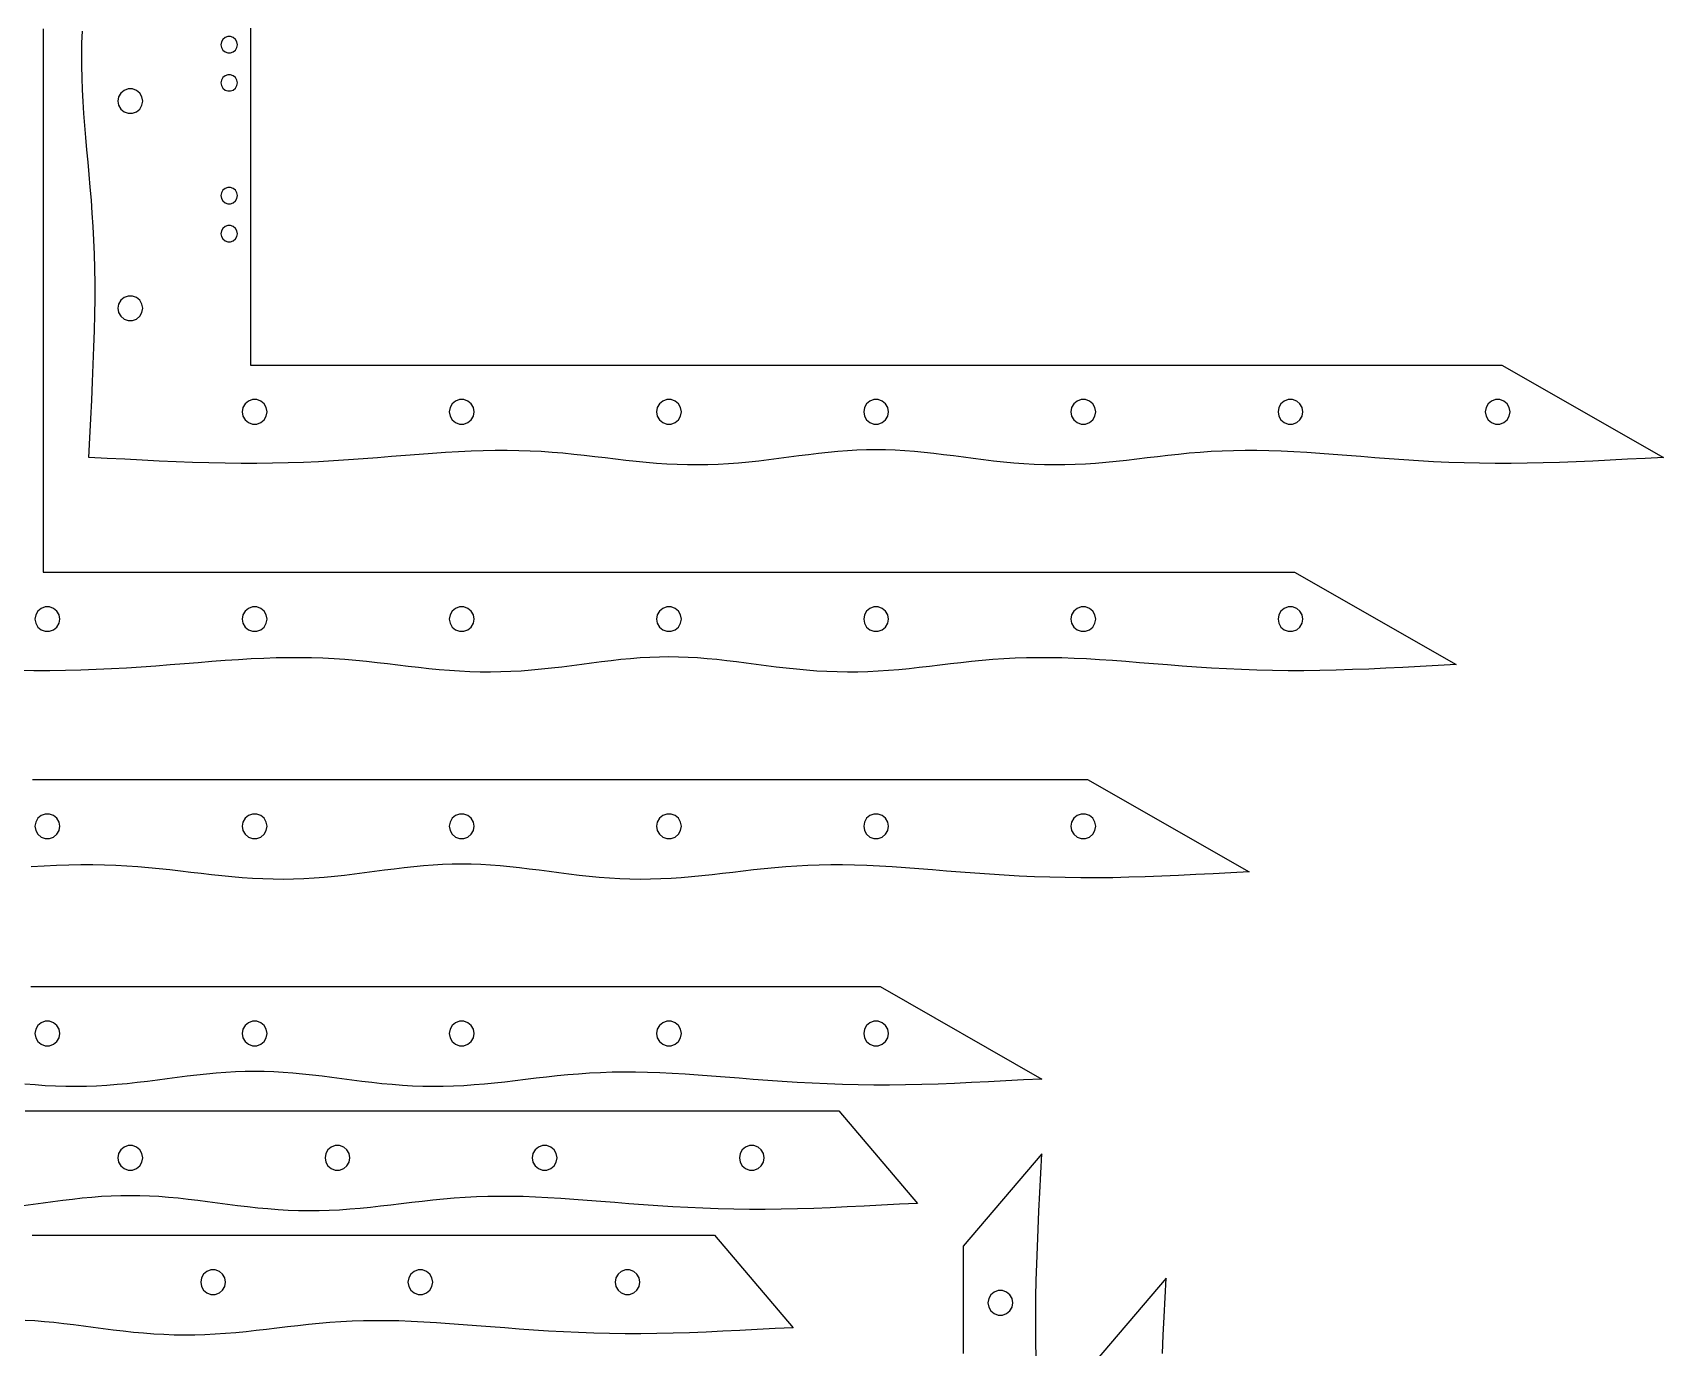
# Model space of a CAD drawing. Header units: metres. Extents: x 28 to 1492, y 12 to 1398.
# Drawn here: x 1096.4 to 1490, y 489.2 to 806.5 of the extents above; entities that cross this region are included whole.
import ezdxf

# ---------------------------------------------------------------- set-up
doc = ezdxf.new("R2010")
doc.units = ezdxf.units.M

msp = doc.modelspace()

# ---------------------------------------------------------------- linework, layer by layer
for points in [[(1099, 807.44), (1099, 805.35), (1099, 803.24), (1099.01, 801.13), (1099, 799), (1099, 796.86), (1099, 794.7), (1099, 792.53), (1099, 790.35), (1099, 788.15), (1099, 785.93), (1099, 783.69), (1099, 781.43), (1099, 779.16), (1099, 776.86), (1099, 774.54), (1099, 772.2), (1099, 769.83), (1099, 767.44), (1099, 765.02), (1099, 762.58), (1099, 760.11), (1099, 757.61), (1099, 755.07), (1099, 752.51), (1099, 749.91), (1099, 747.27), (1099, 744.6), (1099, 741.89), (1099, 739.14), (1099, 736.34), (1099, 733.51), (1099, 730.62), (1099, 727.69), (1099, 724.71), (1099, 721.68), (1099, 718.6), (1099, 715.45), (1099, 712.25), (1099, 708.99), (1099, 705.66), (1099, 702.26), (1099, 698.8), (1099, 695.26), (1099, 691.64), (1099.01, 687.94), (1099, 684.15), (1099, 680.27), (1099.01, 676.31), (1102.67, 676.31), (1106.24, 676.31), (1109.73, 676.31), (1113.15, 676.31), (1116.48, 676.31), (1119.75, 676.31), (1122.95, 676.31), (1126.08, 676.31), (1129.15, 676.31), (1132.16, 676.3), (1135.12, 676.31), (1138.02, 676.31), (1140.86, 676.31), (1143.66, 676.31), (1146.41, 676.3), (1149.11, 676.31), (1151.77, 676.31), (1154.39, 676.31), (1156.96, 676.31), (1159.5, 676.31), (1162, 676.31), (1164.46, 676.31), (1166.9, 676.31), (1169.29, 676.3), (1171.66, 676.3), (1174, 676.31), (1176.31, 676.31), (1178.59, 676.31), (1180.84, 676.31), (1183.07, 676.31), (1185.28, 676.31), (1187.46, 676.31), (1189.62, 676.31), (1191.76, 676.31), (1193.88, 676.3), (1195.98, 676.31), (1198.06, 676.31), (1200.12, 676.31), (1202.17, 676.3), (1204.2, 676.31), (1206.22, 676.3), (1208.22, 676.31), (1210.21, 676.31), (1212.18, 676.31), (1214.14, 676.31), (1216.1, 676.3), (1218.04, 676.31), (1219.97, 676.31), (1221.89, 676.31), (1223.8, 676.3), (1225.71, 676.31), (1227.61, 676.31), (1229.5, 676.31), (1231.38, 676.3), (1233.26, 676.3), (1235.13, 676.31), (1237, 676.31), (1238.87, 676.31), (1240.73, 676.3), (1242.59, 676.3), (1244.44, 676.31), (1246.3, 676.31), (1248.15, 676.31), (1250, 676.3), (1251.85, 676.31), (1253.7, 676.31), (1255.56, 676.3), (1257.41, 676.3), (1259.27, 676.3), (1261.13, 676.31), (1263, 676.31), (1264.87, 676.31), (1266.74, 676.3), (1268.62, 676.3), (1270.5, 676.31), (1272.39, 676.31), (1274.29, 676.31), (1276.2, 676.31), (1278.11, 676.31), (1280.03, 676.3), (1281.96, 676.31), (1283.9, 676.31), (1285.86, 676.31), (1287.82, 676.3), (1289.79, 676.31), (1291.78, 676.3), (1293.78, 676.3), (1295.8, 676.31), (1297.83, 676.31), (1299.88, 676.31), (1301.94, 676.3), (1304.02, 676.31), (1306.12, 676.31), (1308.24, 676.31), (1310.38, 676.31), (1312.54, 676.31), (1314.72, 676.31), (1316.93, 676.31), (1319.16, 676.31), (1321.41, 676.3), (1323.69, 676.31), (1326, 676.3), (1328.34, 676.31), (1330.71, 676.31), (1333.1, 676.3), (1335.54, 676.31), (1338, 676.3), (1340.5, 676.31), (1343.04, 676.3), (1345.61, 676.3), (1348.23, 676.31), (1350.89, 676.3), (1353.59, 676.31), (1356.34, 676.31), (1359.14, 676.3), (1361.98, 676.31), (1364.88, 676.3), (1367.84, 676.3), (1370.85, 676.31), (1373.92, 676.31), (1377.05, 676.31), (1380.25, 676.3), (1383.52, 676.31), (1386.85, 676.31), (1390.27, 676.3), (1393.76, 676.3), (1397.33, 676.31), (1401, 676.3), (1440, 654)], [(1490, 704), (1485.61, 703.78), (1481.33, 703.55), (1477.13, 703.33), (1473.01, 703.13), (1468.95, 702.95), (1464.95, 702.8), (1461.01, 702.68), (1457.11, 702.59), (1453.25, 702.55), (1449.43, 702.55), (1445.65, 702.6), (1441.91, 702.69), (1438.2, 702.82), (1434.54, 702.98), (1430.92, 703.18), (1427.35, 703.41), (1423.83, 703.66), (1420.36, 703.93), (1416.95, 704.2), (1413.59, 704.47), (1410.3, 704.73), (1407.07, 704.97), (1403.91, 705.19), (1400.81, 705.37), (1397.77, 705.51), (1394.8, 705.62), (1391.9, 705.67), (1389.05, 705.68), (1386.26, 705.63), (1383.52, 705.54), (1380.83, 705.4), (1378.18, 705.22), (1375.57, 705), (1372.99, 704.75), (1370.44, 704.47), (1367.92, 704.18), (1365.4, 703.88), (1362.91, 703.58), (1360.42, 703.29), (1357.94, 703.02), (1355.46, 702.77), (1352.98, 702.57), (1350.51, 702.4), (1348.03, 702.28), (1345.55, 702.21), (1343.08, 702.19), (1340.6, 702.23), (1338.13, 702.32), (1335.66, 702.46), (1333.2, 702.65), (1330.75, 702.88), (1328.31, 703.14), (1325.88, 703.43), (1323.46, 703.73), (1321.06, 704.05), (1318.67, 704.37), (1316.3, 704.67), (1313.94, 704.96), (1311.59, 705.22), (1309.26, 705.44), (1306.93, 705.62), (1304.62, 705.76), (1302.3, 705.84), (1300, 705.86), (1297.7, 705.84), (1295.38, 705.76), (1293.07, 705.62), (1290.74, 705.44), (1288.41, 705.22), (1286.06, 704.96), (1283.7, 704.67), (1281.33, 704.37), (1278.94, 704.05), (1276.54, 703.73), (1274.12, 703.43), (1271.69, 703.14), (1269.25, 702.88), (1266.8, 702.65), (1264.34, 702.46), (1261.87, 702.32), (1259.4, 702.23), (1256.92, 702.19), (1254.45, 702.21), (1251.97, 702.28), (1249.49, 702.4), (1247.02, 702.57), (1244.54, 702.77), (1242.06, 703.02), (1239.58, 703.29), (1237.09, 703.58), (1234.6, 703.88), (1232.08, 704.18), (1229.56, 704.47), (1227.01, 704.75), (1224.43, 705), (1221.82, 705.22), (1219.17, 705.4), (1216.48, 705.54), (1213.74, 705.63), (1210.95, 705.68), (1208.1, 705.67), (1205.2, 705.62), (1202.23, 705.51), (1199.19, 705.37), (1196.09, 705.19), (1192.93, 704.97), (1189.7, 704.73), (1186.41, 704.47), (1183.05, 704.2), (1179.64, 703.93), (1176.17, 703.66), (1172.65, 703.41), (1169.08, 703.18), (1165.46, 702.98), (1161.8, 702.82), (1158.09, 702.69), (1154.35, 702.6), (1150.57, 702.55), (1146.75, 702.55), (1142.89, 702.59), (1138.99, 702.68), (1135.05, 702.8), (1131.05, 702.95), (1126.99, 703.13), (1122.87, 703.33), (1118.67, 703.55), (1114.39, 703.78), (1110.01, 704), (1110.24, 708.74), (1110.47, 713.35), (1110.69, 717.84), (1110.9, 722.22), (1111.08, 726.47), (1111.24, 730.6), (1111.36, 734.62), (1111.45, 738.52), (1111.49, 742.3), (1111.49, 745.98), (1111.44, 749.56), (1111.35, 753.04), (1111.22, 756.42), (1111.05, 759.73), (1110.84, 762.96), (1110.61, 766.12), (1110.35, 769.22), (1110.08, 772.27), (1109.81, 775.28), (1109.53, 778.24), (1109.27, 781.18), (1109.02, 784.09), (1108.8, 786.98), (1108.61, 789.86), (1108.46, 792.72), (1108.36, 795.57), (1108.3, 798.41), (1108.3, 801.24), (1108.34, 804.06), (1108.43, 806.88)], [(1149, 807.61), (1149, 805.07), (1149, 802.51), (1149, 799.91), (1149, 797.27), (1149, 794.6), (1149, 791.89), (1149, 789.14), (1149, 786.34), (1149, 783.51), (1149, 780.62), (1149, 777.69), (1149, 774.71), (1149, 771.68), (1149, 768.6), (1149, 765.45), (1149, 762.25), (1149, 758.99), (1149, 755.66), (1149, 752.26), (1149, 748.8), (1149, 745.26), (1149, 741.64), (1149.01, 737.94), (1149, 734.15), (1149, 730.27), (1149.01, 726.31), (1152.67, 726.31), (1156.24, 726.31), (1159.73, 726.31), (1163.15, 726.31), (1166.48, 726.31), (1169.75, 726.31), (1172.95, 726.31), (1176.08, 726.31), (1179.15, 726.31), (1182.16, 726.3), (1185.12, 726.31), (1188.02, 726.31), (1190.86, 726.31), (1193.66, 726.31), (1196.41, 726.3), (1199.11, 726.31), (1201.77, 726.31), (1204.39, 726.31), (1206.96, 726.31), (1209.5, 726.31), (1212, 726.31), (1214.46, 726.31), (1216.9, 726.31), (1219.29, 726.3), (1221.66, 726.3), (1224, 726.31), (1226.31, 726.31), (1228.59, 726.31), (1230.84, 726.31), (1233.07, 726.31), (1235.28, 726.31), (1237.46, 726.31), (1239.62, 726.31), (1241.76, 726.31), (1243.88, 726.3), (1245.98, 726.31), (1248.06, 726.31), (1250.12, 726.31), (1252.17, 726.3), (1254.2, 726.31), (1256.22, 726.3), (1258.22, 726.31), (1260.21, 726.31), (1262.18, 726.31), (1264.14, 726.31), (1266.1, 726.3), (1268.04, 726.31), (1269.97, 726.31), (1271.89, 726.31), (1273.8, 726.3), (1275.71, 726.31), (1277.61, 726.31), (1279.5, 726.31), (1281.38, 726.3), (1283.26, 726.3), (1285.13, 726.31), (1287, 726.31), (1288.87, 726.31), (1290.73, 726.3), (1292.59, 726.3), (1294.44, 726.31), (1296.3, 726.31), (1298.15, 726.31), (1300, 726.3), (1301.85, 726.31), (1303.7, 726.31), (1305.56, 726.3), (1307.41, 726.3), (1309.27, 726.3), (1311.13, 726.31), (1313, 726.31), (1314.87, 726.31), (1316.74, 726.3), (1318.62, 726.3), (1320.5, 726.31), (1322.39, 726.31), (1324.29, 726.31), (1326.2, 726.31), (1328.11, 726.31), (1330.03, 726.3), (1331.96, 726.31), (1333.9, 726.31), (1335.86, 726.31), (1337.82, 726.3), (1339.79, 726.31), (1341.78, 726.3), (1343.78, 726.3), (1345.8, 726.31), (1347.83, 726.31), (1349.88, 726.31), (1351.94, 726.3), (1354.02, 726.31), (1356.12, 726.31), (1358.24, 726.31), (1360.38, 726.31), (1362.54, 726.31), (1364.72, 726.31), (1366.93, 726.31), (1369.16, 726.31), (1371.41, 726.3), (1373.69, 726.31), (1376, 726.3), (1378.34, 726.31), (1380.71, 726.31), (1383.1, 726.3), (1385.54, 726.31), (1388, 726.3), (1390.5, 726.31), (1393.04, 726.3), (1395.61, 726.3), (1398.23, 726.31), (1400.89, 726.3), (1403.59, 726.31), (1406.34, 726.31), (1409.14, 726.3), (1411.98, 726.31), (1414.88, 726.3), (1417.84, 726.3), (1420.85, 726.31), (1423.92, 726.31), (1427.05, 726.31), (1430.25, 726.3), (1433.52, 726.31), (1436.85, 726.31), (1440.27, 726.3), (1443.76, 726.3), (1447.33, 726.31), (1451, 726.3), (1490, 704)], [(1145.86, 803.6), (1145.73, 804.28), (1145.39, 804.88), (1144.86, 805.33), (1144.2, 805.56), (1143.52, 805.56), (1142.87, 805.33), (1142.33, 804.88), (1141.99, 804.28), (1141.86, 803.6), (1141.99, 802.92), (1142.33, 802.32), (1142.86, 801.87), (1143.52, 801.64), (1144.2, 801.64), (1144.86, 801.87), (1145.39, 802.32), (1145.73, 802.92), (1145.86, 803.6)], [(1145.86, 794.4), (1145.73, 795.08), (1145.39, 795.68), (1144.86, 796.13), (1144.2, 796.36), (1143.52, 796.36), (1142.87, 796.13), (1142.33, 795.68), (1141.99, 795.08), (1141.86, 794.4), (1141.99, 793.72), (1142.33, 793.12), (1142.86, 792.67), (1143.52, 792.44), (1144.2, 792.44), (1144.86, 792.67), (1145.39, 793.12), (1145.73, 793.72), (1145.86, 794.4)], [(1123, 790), (1122.81, 791.02), (1122.29, 791.92), (1121.5, 792.59), (1120.52, 792.95), (1119.48, 792.95), (1118.51, 792.59), (1117.71, 791.92), (1117.19, 791.02), (1117, 790), (1117.19, 788.98), (1117.71, 788.08), (1118.5, 787.41), (1119.48, 787.05), (1120.52, 787.05), (1121.5, 787.41), (1122.29, 788.08), (1122.81, 788.98), (1123, 790)], [(1145.86, 767.2), (1145.73, 767.88), (1145.39, 768.48), (1144.86, 768.93), (1144.2, 769.16), (1143.52, 769.16), (1142.87, 768.93), (1142.33, 768.48), (1141.99, 767.88), (1141.86, 767.2), (1141.99, 766.52), (1142.33, 765.92), (1142.86, 765.47), (1143.52, 765.24), (1144.2, 765.24), (1144.86, 765.47), (1145.39, 765.92), (1145.73, 766.52), (1145.86, 767.2)], [(1145.86, 758), (1145.73, 758.68), (1145.39, 759.28), (1144.86, 759.73), (1144.2, 759.96), (1143.52, 759.96), (1142.87, 759.73), (1142.33, 759.28), (1141.99, 758.68), (1141.86, 758), (1141.99, 757.32), (1142.33, 756.72), (1142.86, 756.27), (1143.52, 756.04), (1144.2, 756.04), (1144.86, 756.27), (1145.39, 756.72), (1145.73, 757.32), (1145.86, 758)], [(1123, 740), (1122.81, 741.02), (1122.29, 741.92), (1121.5, 742.59), (1120.52, 742.95), (1119.48, 742.95), (1118.51, 742.59), (1117.71, 741.92), (1117.19, 741.02), (1117, 740), (1117.19, 738.98), (1117.71, 738.08), (1118.5, 737.41), (1119.48, 737.05), (1120.52, 737.05), (1121.5, 737.41), (1122.29, 738.08), (1122.81, 738.98), (1123, 740)], [(1153, 715), (1152.81, 716.02), (1152.29, 716.92), (1151.5, 717.59), (1150.52, 717.95), (1149.48, 717.95), (1148.51, 717.59), (1147.71, 716.92), (1147.19, 716.02), (1147, 715), (1147.19, 713.98), (1147.71, 713.08), (1148.5, 712.41), (1149.48, 712.05), (1150.52, 712.05), (1151.5, 712.41), (1152.29, 713.08), (1152.81, 713.98), (1153, 715)], [(1203, 715), (1202.81, 716.02), (1202.29, 716.92), (1201.5, 717.59), (1200.52, 717.95), (1199.48, 717.95), (1198.51, 717.59), (1197.71, 716.92), (1197.19, 716.02), (1197, 715), (1197.19, 713.98), (1197.71, 713.08), (1198.5, 712.41), (1199.48, 712.05), (1200.52, 712.05), (1201.5, 712.41), (1202.29, 713.08), (1202.81, 713.98), (1203, 715)], [(1253, 715), (1252.81, 716.02), (1252.29, 716.92), (1251.5, 717.59), (1250.52, 717.95), (1249.48, 717.95), (1248.51, 717.59), (1247.71, 716.92), (1247.19, 716.02), (1247, 715), (1247.19, 713.98), (1247.71, 713.08), (1248.5, 712.41), (1249.48, 712.05), (1250.52, 712.05), (1251.5, 712.41), (1252.29, 713.08), (1252.81, 713.98), (1253, 715)], [(1303, 715), (1302.81, 716.02), (1302.29, 716.92), (1301.5, 717.59), (1300.52, 717.95), (1299.48, 717.95), (1298.51, 717.59), (1297.71, 716.92), (1297.19, 716.02), (1297, 715), (1297.19, 713.98), (1297.71, 713.08), (1298.5, 712.41), (1299.48, 712.05), (1300.52, 712.05), (1301.5, 712.41), (1302.29, 713.08), (1302.81, 713.98), (1303, 715)], [(1353, 715), (1352.81, 716.02), (1352.29, 716.92), (1351.5, 717.59), (1350.52, 717.95), (1349.48, 717.95), (1348.51, 717.59), (1347.71, 716.92), (1347.19, 716.02), (1347, 715), (1347.19, 713.98), (1347.71, 713.08), (1348.5, 712.41), (1349.48, 712.05), (1350.52, 712.05), (1351.5, 712.41), (1352.29, 713.08), (1352.81, 713.98), (1353, 715)], [(1403, 715), (1402.81, 716.02), (1402.29, 716.92), (1401.5, 717.59), (1400.52, 717.95), (1399.48, 717.95), (1398.51, 717.59), (1397.71, 716.92), (1397.19, 716.02), (1397, 715), (1397.19, 713.98), (1397.71, 713.08), (1398.5, 712.41), (1399.48, 712.05), (1400.52, 712.05), (1401.5, 712.41), (1402.29, 713.08), (1402.81, 713.98), (1403, 715)], [(1453, 715), (1452.81, 716.02), (1452.29, 716.92), (1451.5, 717.59), (1450.52, 717.95), (1449.48, 717.95), (1448.51, 717.59), (1447.71, 716.92), (1447.19, 716.02), (1447, 715), (1447.19, 713.98), (1447.71, 713.08), (1448.5, 712.41), (1449.48, 712.05), (1450.52, 712.05), (1451.5, 712.41), (1452.29, 713.08), (1452.81, 713.98), (1453, 715)], [(1103, 665), (1102.81, 666.02), (1102.29, 666.92), (1101.5, 667.59), (1100.52, 667.95), (1099.48, 667.95), (1098.51, 667.59), (1097.71, 666.92), (1097.19, 666.02), (1097, 665), (1097.19, 663.98), (1097.71, 663.08), (1098.5, 662.41), (1099.48, 662.05), (1100.52, 662.05), (1101.5, 662.41), (1102.29, 663.08), (1102.81, 663.98), (1103, 665)], [(1153, 665), (1152.81, 666.02), (1152.29, 666.92), (1151.5, 667.59), (1150.52, 667.95), (1149.48, 667.95), (1148.51, 667.59), (1147.71, 666.92), (1147.19, 666.02), (1147, 665), (1147.19, 663.98), (1147.71, 663.08), (1148.5, 662.41), (1149.48, 662.05), (1150.52, 662.05), (1151.5, 662.41), (1152.29, 663.08), (1152.81, 663.98), (1153, 665)], [(1203, 665), (1202.81, 666.02), (1202.29, 666.92), (1201.5, 667.59), (1200.52, 667.95), (1199.48, 667.95), (1198.51, 667.59), (1197.71, 666.92), (1197.19, 666.02), (1197, 665), (1197.19, 663.98), (1197.71, 663.08), (1198.5, 662.41), (1199.48, 662.05), (1200.52, 662.05), (1201.5, 662.41), (1202.29, 663.08), (1202.81, 663.98), (1203, 665)], [(1253, 665), (1252.81, 666.02), (1252.29, 666.92), (1251.5, 667.59), (1250.52, 667.95), (1249.48, 667.95), (1248.51, 667.59), (1247.71, 666.92), (1247.19, 666.02), (1247, 665), (1247.19, 663.98), (1247.71, 663.08), (1248.5, 662.41), (1249.48, 662.05), (1250.52, 662.05), (1251.5, 662.41), (1252.29, 663.08), (1252.81, 663.98), (1253, 665)], [(1303, 665), (1302.81, 666.02), (1302.29, 666.92), (1301.5, 667.59), (1300.52, 667.95), (1299.48, 667.95), (1298.51, 667.59), (1297.71, 666.92), (1297.19, 666.02), (1297, 665), (1297.19, 663.98), (1297.71, 663.08), (1298.5, 662.41), (1299.48, 662.05), (1300.52, 662.05), (1301.5, 662.41), (1302.29, 663.08), (1302.81, 663.98), (1303, 665)], [(1353, 665), (1352.81, 666.02), (1352.29, 666.92), (1351.5, 667.59), (1350.52, 667.95), (1349.48, 667.95), (1348.51, 667.59), (1347.71, 666.92), (1347.19, 666.02), (1347, 665), (1347.19, 663.98), (1347.71, 663.08), (1348.5, 662.41), (1349.48, 662.05), (1350.52, 662.05), (1351.5, 662.41), (1352.29, 663.08), (1352.81, 663.98), (1353, 665)], [(1403, 665), (1402.81, 666.02), (1402.29, 666.92), (1401.5, 667.59), (1400.52, 667.95), (1399.48, 667.95), (1398.51, 667.59), (1397.71, 666.92), (1397.19, 666.02), (1397, 665), (1397.19, 663.98), (1397.71, 663.08), (1398.5, 662.41), (1399.48, 662.05), (1400.52, 662.05), (1401.5, 662.41), (1402.29, 663.08), (1402.81, 663.98), (1403, 665)], [(1440, 654), (1435.61, 653.78), (1431.33, 653.55), (1427.13, 653.33), (1423.01, 653.13), (1418.95, 652.95), (1414.95, 652.8), (1411.01, 652.68), (1407.11, 652.59), (1403.25, 652.55), (1399.43, 652.55), (1395.65, 652.6), (1391.91, 652.69), (1388.2, 652.82), (1384.54, 652.98), (1380.92, 653.18), (1377.35, 653.41), (1373.83, 653.66), (1370.36, 653.93), (1366.95, 654.2), (1363.59, 654.47), (1360.3, 654.73), (1357.07, 654.97), (1353.91, 655.19), (1350.81, 655.37), (1347.77, 655.51), (1344.8, 655.62), (1341.9, 655.67), (1339.05, 655.68), (1336.26, 655.63), (1333.52, 655.54), (1330.83, 655.4), (1328.18, 655.22), (1325.57, 655), (1322.99, 654.75), (1320.44, 654.47), (1317.92, 654.18), (1315.4, 653.88), (1312.91, 653.58), (1310.42, 653.29), (1307.94, 653.02), (1305.46, 652.77), (1302.98, 652.57), (1300.51, 652.4), (1298.03, 652.28), (1295.55, 652.21), (1293.08, 652.19), (1290.6, 652.23), (1288.13, 652.32), (1285.66, 652.46), (1283.2, 652.65), (1280.75, 652.88), (1278.31, 653.14), (1275.88, 653.43), (1273.46, 653.73), (1271.06, 654.05), (1268.67, 654.37), (1266.3, 654.67), (1263.94, 654.96), (1261.59, 655.22), (1259.26, 655.44), (1256.93, 655.62), (1254.62, 655.76), (1252.3, 655.84), (1250, 655.86), (1247.7, 655.84), (1245.38, 655.76), (1243.07, 655.62), (1240.74, 655.44), (1238.41, 655.22), (1236.06, 654.96), (1233.7, 654.67), (1231.33, 654.37), (1228.94, 654.05), (1226.54, 653.73), (1224.12, 653.43), (1221.69, 653.14), (1219.25, 652.88), (1216.8, 652.65), (1214.34, 652.46), (1211.87, 652.32), (1209.4, 652.23), (1206.92, 652.19), (1204.45, 652.21), (1201.97, 652.28), (1199.49, 652.4), (1197.02, 652.57), (1194.54, 652.77), (1192.06, 653.02), (1189.58, 653.29), (1187.09, 653.58), (1184.6, 653.88), (1182.08, 654.18), (1179.56, 654.47), (1177.01, 654.75), (1174.43, 655), (1171.82, 655.22), (1169.17, 655.4), (1166.48, 655.54), (1163.74, 655.63), (1160.95, 655.68), (1158.1, 655.67), (1155.2, 655.62), (1152.23, 655.51), (1149.19, 655.37), (1146.09, 655.19), (1142.93, 654.97), (1139.7, 654.73), (1136.41, 654.47), (1133.05, 654.2), (1129.64, 653.93), (1126.17, 653.66), (1122.65, 653.41), (1119.08, 653.18), (1115.46, 652.98), (1111.8, 652.82), (1108.09, 652.69), (1104.35, 652.6), (1100.57, 652.55), (1096.75, 652.55), (1092.89, 652.59)], [(1096.41, 626.3), (1099.11, 626.31), (1101.77, 626.31), (1104.39, 626.31), (1106.96, 626.31), (1109.5, 626.31), (1112, 626.31), (1114.46, 626.31), (1116.9, 626.31), (1119.29, 626.3), (1121.66, 626.3), (1124, 626.31), (1126.31, 626.31), (1128.59, 626.31), (1130.84, 626.31), (1133.07, 626.31), (1135.28, 626.31), (1137.46, 626.31), (1139.62, 626.31), (1141.76, 626.31), (1143.88, 626.3), (1145.98, 626.31), (1148.06, 626.31), (1150.12, 626.31), (1152.17, 626.3), (1154.2, 626.31), (1156.22, 626.3), (1158.22, 626.31), (1160.21, 626.31), (1162.18, 626.31), (1164.14, 626.31), (1166.1, 626.3), (1168.04, 626.31), (1169.97, 626.31), (1171.89, 626.31), (1173.8, 626.3), (1175.71, 626.31), (1177.61, 626.31), (1179.5, 626.31), (1181.38, 626.3), (1183.26, 626.3), (1185.13, 626.31), (1187, 626.31), (1188.87, 626.31), (1190.73, 626.3), (1192.59, 626.3), (1194.44, 626.31), (1196.3, 626.31), (1198.15, 626.31), (1200, 626.3), (1201.85, 626.31), (1203.7, 626.31), (1205.56, 626.3), (1207.41, 626.3), (1209.27, 626.3), (1211.13, 626.31), (1213, 626.31), (1214.87, 626.31), (1216.74, 626.3), (1218.62, 626.3), (1220.5, 626.31), (1222.39, 626.31), (1224.29, 626.31), (1226.2, 626.31), (1228.11, 626.31), (1230.03, 626.3), (1231.96, 626.31), (1233.9, 626.31), (1235.86, 626.31), (1237.82, 626.3), (1239.79, 626.31), (1241.78, 626.3), (1243.78, 626.3), (1245.8, 626.31), (1247.83, 626.31), (1249.88, 626.31), (1251.94, 626.3), (1254.02, 626.31), (1256.12, 626.31), (1258.24, 626.31), (1260.38, 626.31), (1262.54, 626.31), (1264.72, 626.31), (1266.93, 626.31), (1269.16, 626.31), (1271.41, 626.3), (1273.69, 626.31), (1276, 626.3), (1278.34, 626.31), (1280.71, 626.31), (1283.1, 626.3), (1285.54, 626.31), (1288, 626.3), (1290.5, 626.31), (1293.04, 626.3), (1295.61, 626.3), (1298.23, 626.31), (1300.89, 626.3), (1303.59, 626.31), (1306.34, 626.31), (1309.14, 626.3), (1311.98, 626.31), (1314.88, 626.3), (1317.84, 626.3), (1320.85, 626.31), (1323.92, 626.31), (1327.05, 626.31), (1330.25, 626.3), (1333.52, 626.31), (1336.85, 626.31), (1340.27, 626.3), (1343.76, 626.3), (1347.33, 626.31), (1351, 626.3), (1390, 604)], [(1103, 615), (1102.81, 616.02), (1102.29, 616.92), (1101.5, 617.59), (1100.52, 617.95), (1099.48, 617.95), (1098.51, 617.59), (1097.71, 616.92), (1097.19, 616.02), (1097, 615), (1097.19, 613.98), (1097.71, 613.08), (1098.5, 612.41), (1099.48, 612.05), (1100.52, 612.05), (1101.5, 612.41), (1102.29, 613.08), (1102.81, 613.98), (1103, 615)], [(1153, 615), (1152.81, 616.02), (1152.29, 616.92), (1151.5, 617.59), (1150.52, 617.95), (1149.48, 617.95), (1148.51, 617.59), (1147.71, 616.92), (1147.19, 616.02), (1147, 615), (1147.19, 613.98), (1147.71, 613.08), (1148.5, 612.41), (1149.48, 612.05), (1150.52, 612.05), (1151.5, 612.41), (1152.29, 613.08), (1152.81, 613.98), (1153, 615)], [(1203, 615), (1202.81, 616.02), (1202.29, 616.92), (1201.5, 617.59), (1200.52, 617.95), (1199.48, 617.95), (1198.51, 617.59), (1197.71, 616.92), (1197.19, 616.02), (1197, 615), (1197.19, 613.98), (1197.71, 613.08), (1198.5, 612.41), (1199.48, 612.05), (1200.52, 612.05), (1201.5, 612.41), (1202.29, 613.08), (1202.81, 613.98), (1203, 615)], [(1253, 615), (1252.81, 616.02), (1252.29, 616.92), (1251.5, 617.59), (1250.52, 617.95), (1249.48, 617.95), (1248.51, 617.59), (1247.71, 616.92), (1247.19, 616.02), (1247, 615), (1247.19, 613.98), (1247.71, 613.08), (1248.5, 612.41), (1249.48, 612.05), (1250.52, 612.05), (1251.5, 612.41), (1252.29, 613.08), (1252.81, 613.98), (1253, 615)], [(1303, 615), (1302.81, 616.02), (1302.29, 616.92), (1301.5, 617.59), (1300.52, 617.95), (1299.48, 617.95), (1298.51, 617.59), (1297.71, 616.92), (1297.19, 616.02), (1297, 615), (1297.19, 613.98), (1297.71, 613.08), (1298.5, 612.41), (1299.48, 612.05), (1300.52, 612.05), (1301.5, 612.41), (1302.29, 613.08), (1302.81, 613.98), (1303, 615)], [(1353, 615), (1352.81, 616.02), (1352.29, 616.92), (1351.5, 617.59), (1350.52, 617.95), (1349.48, 617.95), (1348.51, 617.59), (1347.71, 616.92), (1347.19, 616.02), (1347, 615), (1347.19, 613.98), (1347.71, 613.08), (1348.5, 612.41), (1349.48, 612.05), (1350.52, 612.05), (1351.5, 612.41), (1352.29, 613.08), (1352.81, 613.98), (1353, 615)], [(1390, 604), (1385.61, 603.78), (1381.33, 603.55), (1377.13, 603.33), (1373.01, 603.13), (1368.95, 602.95), (1364.95, 602.8), (1361.01, 602.68), (1357.11, 602.59), (1353.25, 602.55), (1349.43, 602.55), (1345.65, 602.6), (1341.91, 602.69), (1338.2, 602.82), (1334.54, 602.98), (1330.92, 603.18), (1327.35, 603.41), (1323.83, 603.66), (1320.36, 603.93), (1316.95, 604.2), (1313.59, 604.47), (1310.3, 604.73), (1307.07, 604.97), (1303.91, 605.19), (1300.81, 605.37), (1297.77, 605.51), (1294.8, 605.62), (1291.9, 605.67), (1289.05, 605.68), (1286.26, 605.63), (1283.52, 605.54), (1280.83, 605.4), (1278.18, 605.22), (1275.57, 605), (1272.99, 604.75), (1270.44, 604.47), (1267.92, 604.18), (1265.4, 603.88), (1262.91, 603.58), (1260.42, 603.29), (1257.94, 603.02), (1255.46, 602.77), (1252.98, 602.57), (1250.51, 602.4), (1248.03, 602.28), (1245.55, 602.21), (1243.08, 602.19), (1240.6, 602.23), (1238.13, 602.32), (1235.66, 602.46), (1233.2, 602.65), (1230.75, 602.88), (1228.31, 603.14), (1225.88, 603.43), (1223.46, 603.73), (1221.06, 604.05), (1218.67, 604.37), (1216.3, 604.67), (1213.94, 604.96), (1211.59, 605.22), (1209.26, 605.44), (1206.93, 605.62), (1204.62, 605.76), (1202.3, 605.84), (1200, 605.86), (1197.7, 605.84), (1195.38, 605.76), (1193.07, 605.62), (1190.74, 605.44), (1188.41, 605.22), (1186.06, 604.96), (1183.7, 604.67), (1181.33, 604.37), (1178.94, 604.05), (1176.54, 603.73), (1174.12, 603.43), (1171.69, 603.14), (1169.25, 602.88), (1166.8, 602.65), (1164.34, 602.46), (1161.87, 602.32), (1159.4, 602.23), (1156.92, 602.19), (1154.45, 602.21), (1151.97, 602.28), (1149.49, 602.4), (1147.02, 602.57), (1144.54, 602.77), (1142.06, 603.02), (1139.58, 603.29), (1137.09, 603.58), (1134.6, 603.88), (1132.08, 604.18), (1129.56, 604.47), (1127.01, 604.75), (1124.43, 605), (1121.82, 605.22), (1119.17, 605.4), (1116.48, 605.54), (1113.74, 605.63), (1110.95, 605.68), (1108.1, 605.67), (1105.2, 605.62), (1102.23, 605.51), (1099.19, 605.37), (1096.09, 605.19)], [(1095.98, 576.31), (1098.06, 576.31), (1100.12, 576.31), (1102.17, 576.3), (1104.2, 576.31), (1106.22, 576.3), (1108.22, 576.31), (1110.21, 576.31), (1112.18, 576.31), (1114.14, 576.31), (1116.1, 576.3), (1118.04, 576.31), (1119.97, 576.31), (1121.89, 576.31), (1123.8, 576.3), (1125.71, 576.31), (1127.61, 576.31), (1129.5, 576.31), (1131.38, 576.3), (1133.26, 576.3), (1135.13, 576.31), (1137, 576.31), (1138.87, 576.31), (1140.73, 576.3), (1142.59, 576.3), (1144.44, 576.31), (1146.3, 576.31), (1148.15, 576.31), (1150, 576.3), (1151.85, 576.31), (1153.7, 576.31), (1155.56, 576.3), (1157.41, 576.3), (1159.27, 576.3), (1161.13, 576.31), (1163, 576.31), (1164.87, 576.31), (1166.74, 576.3), (1168.62, 576.3), (1170.5, 576.31), (1172.39, 576.31), (1174.29, 576.31), (1176.2, 576.31), (1178.11, 576.31), (1180.03, 576.3), (1181.96, 576.31), (1183.9, 576.31), (1185.86, 576.31), (1187.82, 576.3), (1189.79, 576.31), (1191.78, 576.3), (1193.78, 576.3), (1195.8, 576.31), (1197.83, 576.31), (1199.88, 576.31), (1201.94, 576.3), (1204.02, 576.31), (1206.12, 576.31), (1208.24, 576.31), (1210.38, 576.31), (1212.54, 576.31), (1214.72, 576.31), (1216.93, 576.31), (1219.16, 576.31), (1221.41, 576.3), (1223.69, 576.31), (1226, 576.3), (1228.34, 576.31), (1230.71, 576.31), (1233.1, 576.3), (1235.54, 576.31), (1238, 576.3), (1240.5, 576.31), (1243.04, 576.3), (1245.61, 576.3), (1248.23, 576.31), (1250.89, 576.3), (1253.59, 576.31), (1256.34, 576.31), (1259.14, 576.3), (1261.98, 576.31), (1264.88, 576.3), (1267.84, 576.3), (1270.85, 576.31), (1273.92, 576.31), (1277.05, 576.31), (1280.25, 576.3), (1283.52, 576.31), (1286.85, 576.31), (1290.27, 576.3), (1293.76, 576.3), (1297.33, 576.31), (1301, 576.3), (1340, 554)], [(1103, 565), (1102.81, 566.02), (1102.29, 566.92), (1101.5, 567.59), (1100.52, 567.95), (1099.48, 567.95), (1098.51, 567.59), (1097.71, 566.92), (1097.19, 566.02), (1097, 565), (1097.19, 563.98), (1097.71, 563.08), (1098.5, 562.41), (1099.48, 562.05), (1100.52, 562.05), (1101.5, 562.41), (1102.29, 563.08), (1102.81, 563.98), (1103, 565)], [(1153, 565), (1152.81, 566.02), (1152.29, 566.92), (1151.5, 567.59), (1150.52, 567.95), (1149.48, 567.95), (1148.51, 567.59), (1147.71, 566.92), (1147.19, 566.02), (1147, 565), (1147.19, 563.98), (1147.71, 563.08), (1148.5, 562.41), (1149.48, 562.05), (1150.52, 562.05), (1151.5, 562.41), (1152.29, 563.08), (1152.81, 563.98), (1153, 565)], [(1203, 565), (1202.81, 566.02), (1202.29, 566.92), (1201.5, 567.59), (1200.52, 567.95), (1199.48, 567.95), (1198.51, 567.59), (1197.71, 566.92), (1197.19, 566.02), (1197, 565), (1197.19, 563.98), (1197.71, 563.08), (1198.5, 562.41), (1199.48, 562.05), (1200.52, 562.05), (1201.5, 562.41), (1202.29, 563.08), (1202.81, 563.98), (1203, 565)], [(1253, 565), (1252.81, 566.02), (1252.29, 566.92), (1251.5, 567.59), (1250.52, 567.95), (1249.48, 567.95), (1248.51, 567.59), (1247.71, 566.92), (1247.19, 566.02), (1247, 565), (1247.19, 563.98), (1247.71, 563.08), (1248.5, 562.41), (1249.48, 562.05), (1250.52, 562.05), (1251.5, 562.41), (1252.29, 563.08), (1252.81, 563.98), (1253, 565)], [(1303, 565), (1302.81, 566.02), (1302.29, 566.92), (1301.5, 567.59), (1300.52, 567.95), (1299.48, 567.95), (1298.51, 567.59), (1297.71, 566.92), (1297.19, 566.02), (1297, 565), (1297.19, 563.98), (1297.71, 563.08), (1298.5, 562.41), (1299.48, 562.05), (1300.52, 562.05), (1301.5, 562.41), (1302.29, 563.08), (1302.81, 563.98), (1303, 565)], [(1340, 554), (1335.61, 553.78), (1331.33, 553.55), (1327.13, 553.33), (1323.01, 553.13), (1318.95, 552.95), (1314.95, 552.8), (1311.01, 552.68), (1307.11, 552.59), (1303.25, 552.55), (1299.43, 552.55), (1295.65, 552.6), (1291.91, 552.69), (1288.2, 552.82), (1284.54, 552.98), (1280.92, 553.18), (1277.35, 553.41), (1273.83, 553.66), (1270.36, 553.93), (1266.95, 554.2), (1263.59, 554.47), (1260.3, 554.73), (1257.07, 554.97), (1253.91, 555.19), (1250.81, 555.37), (1247.77, 555.51), (1244.8, 555.62), (1241.9, 555.67), (1239.05, 555.68), (1236.26, 555.63), (1233.52, 555.54), (1230.83, 555.4), (1228.18, 555.22), (1225.57, 555), (1222.99, 554.75), (1220.44, 554.47), (1217.92, 554.18), (1215.4, 553.88), (1212.91, 553.58), (1210.42, 553.29), (1207.94, 553.02), (1205.46, 552.77), (1202.98, 552.57), (1200.51, 552.4), (1198.03, 552.28), (1195.55, 552.21), (1193.08, 552.19), (1190.6, 552.23), (1188.13, 552.32), (1185.66, 552.46), (1183.2, 552.65), (1180.75, 552.88), (1178.31, 553.14), (1175.88, 553.43), (1173.46, 553.73), (1171.06, 554.05), (1168.67, 554.37), (1166.3, 554.67), (1163.94, 554.96), (1161.59, 555.22), (1159.26, 555.44), (1156.93, 555.62), (1154.62, 555.76), (1152.3, 555.84), (1150, 555.86), (1147.7, 555.84), (1145.38, 555.76), (1143.07, 555.62), (1140.74, 555.44), (1138.41, 555.22), (1136.06, 554.96), (1133.7, 554.67), (1131.33, 554.37), (1128.94, 554.05), (1126.54, 553.73), (1124.12, 553.43), (1121.69, 553.14), (1119.25, 552.88), (1116.8, 552.65), (1114.34, 552.46), (1111.87, 552.32), (1109.4, 552.23), (1106.92, 552.19), (1104.45, 552.21), (1101.97, 552.28), (1099.49, 552.4), (1097.02, 552.57), (1094.54, 552.77)], [(1094.64, 546.31), (1096.78, 546.31), (1098.91, 546.3), (1101.04, 546.3), (1103.16, 546.31), (1105.28, 546.31), (1107.39, 546.31), (1109.5, 546.3), (1111.6, 546.3), (1113.71, 546.31), (1115.81, 546.31), (1117.91, 546.31), (1120, 546.3), (1122.09, 546.31), (1124.19, 546.31), (1126.29, 546.3), (1128.4, 546.3), (1130.5, 546.3), (1132.61, 546.31), (1134.72, 546.31), (1136.84, 546.31), (1138.96, 546.3), (1141.09, 546.3), (1143.22, 546.31), (1145.36, 546.31), (1147.51, 546.31), (1149.67, 546.31), (1151.83, 546.31), (1154.01, 546.3), (1156.2, 546.31), (1158.39, 546.31), (1160.6, 546.31), (1162.83, 546.3), (1165.07, 546.31), (1167.32, 546.3), (1169.58, 546.3), (1171.87, 546.31), (1174.17, 546.31), (1176.49, 546.31), (1178.82, 546.3), (1181.18, 546.31), (1183.56, 546.31), (1185.96, 546.31), (1188.38, 546.31), (1190.83, 546.31), (1193.3, 546.31), (1195.79, 546.31), (1198.32, 546.31), (1200.87, 546.3), (1203.46, 546.31), (1206.07, 546.3), (1208.72, 546.31), (1211.4, 546.31), (1214.11, 546.3), (1216.87, 546.31), (1219.66, 546.3), (1222.49, 546.31), (1225.36, 546.3), (1228.28, 546.3), (1231.24, 546.31), (1234.25, 546.3), (1237.31, 546.31), (1240.43, 546.31), (1243.59, 546.3), (1246.82, 546.31), (1250.1, 546.3), (1253.44, 546.3), (1256.85, 546.31), (1260.33, 546.31), (1263.88, 546.31), (1267.5, 546.3), (1271.2, 546.31), (1274.98, 546.31), (1278.85, 546.3), (1282.8, 546.3), (1286.85, 546.31), (1291, 546.3), (1310, 524)], [(1123, 535), (1122.81, 536.02), (1122.29, 536.92), (1121.5, 537.59), (1120.52, 537.95), (1119.48, 537.95), (1118.51, 537.59), (1117.71, 536.92), (1117.19, 536.02), (1117, 535), (1117.19, 533.98), (1117.71, 533.08), (1118.5, 532.41), (1119.48, 532.05), (1120.52, 532.05), (1121.5, 532.41), (1122.29, 533.08), (1122.81, 533.98), (1123, 535)], [(1173, 535), (1172.81, 536.02), (1172.29, 536.92), (1171.5, 537.59), (1170.52, 537.95), (1169.48, 537.95), (1168.51, 537.59), (1167.71, 536.92), (1167.19, 536.02), (1167, 535), (1167.19, 533.98), (1167.71, 533.08), (1168.5, 532.41), (1169.48, 532.05), (1170.52, 532.05), (1171.5, 532.41), (1172.29, 533.08), (1172.81, 533.98), (1173, 535)], [(1223, 535), (1222.81, 536.02), (1222.29, 536.92), (1221.5, 537.59), (1220.52, 537.95), (1219.48, 537.95), (1218.51, 537.59), (1217.71, 536.92), (1217.19, 536.02), (1217, 535), (1217.19, 533.98), (1217.71, 533.08), (1218.5, 532.41), (1219.48, 532.05), (1220.52, 532.05), (1221.5, 532.41), (1222.29, 533.08), (1222.81, 533.98), (1223, 535)], [(1273, 535), (1272.81, 536.02), (1272.29, 536.92), (1271.5, 537.59), (1270.52, 537.95), (1269.48, 537.95), (1268.51, 537.59), (1267.71, 536.92), (1267.19, 536.02), (1267, 535), (1267.19, 533.98), (1267.71, 533.08), (1268.5, 532.41), (1269.48, 532.05), (1270.52, 532.05), (1271.5, 532.41), (1272.29, 533.08), (1272.81, 533.98), (1273, 535)], [(1338.65, 486.96), (1338.56, 490.44), (1338.51, 494.02), (1338.51, 497.7), (1338.55, 501.48), (1338.64, 505.38), (1338.76, 509.4), (1338.92, 513.53), (1339.1, 517.78), (1339.31, 522.16), (1339.53, 526.65), (1339.76, 531.26), (1340, 535.99), (1321, 513.69), (1321, 509.73), (1321, 505.85), (1320.99, 502.06), (1320.99, 498.36), (1321, 494.74), (1320.99, 491.2), (1320.99, 487.74)], [(1310, 524), (1305.61, 523.78), (1301.33, 523.55), (1297.13, 523.33), (1293.01, 523.13), (1288.95, 522.95), (1284.95, 522.8), (1281.01, 522.68), (1277.11, 522.59), (1273.25, 522.55), (1269.43, 522.55), (1265.65, 522.6), (1261.91, 522.69), (1258.2, 522.82), (1254.54, 522.98), (1250.92, 523.18), (1247.35, 523.41), (1243.83, 523.66), (1240.36, 523.93), (1236.95, 524.2), (1233.59, 524.47), (1230.3, 524.73), (1227.07, 524.97), (1223.91, 525.19), (1220.81, 525.37), (1217.77, 525.51), (1214.8, 525.62), (1211.9, 525.67), (1209.05, 525.68), (1206.26, 525.63), (1203.52, 525.54), (1200.83, 525.4), (1198.18, 525.22), (1195.57, 525), (1192.99, 524.75), (1190.44, 524.47), (1187.92, 524.18), (1185.4, 523.88), (1182.91, 523.58), (1180.42, 523.29), (1177.94, 523.02), (1175.46, 522.77), (1172.98, 522.57), (1170.51, 522.4), (1168.03, 522.28), (1165.55, 522.21), (1163.08, 522.19), (1160.6, 522.23), (1158.13, 522.32), (1155.66, 522.46), (1153.2, 522.65), (1150.75, 522.88), (1148.31, 523.14), (1145.88, 523.43), (1143.46, 523.73), (1141.06, 524.05), (1138.67, 524.37), (1136.3, 524.67), (1133.94, 524.96), (1131.59, 525.22), (1129.26, 525.44), (1126.93, 525.62), (1124.62, 525.76), (1122.3, 525.84), (1120, 525.86), (1117.7, 525.84), (1115.38, 525.76), (1113.07, 525.62), (1110.74, 525.44), (1108.41, 525.22), (1106.06, 524.96), (1103.7, 524.67), (1101.33, 524.37), (1098.94, 524.05), (1096.54, 523.73), (1094.12, 523.43)], [(1096.29, 516.3), (1098.4, 516.3), (1100.5, 516.3), (1102.61, 516.31), (1104.72, 516.31), (1106.84, 516.31), (1108.96, 516.3), (1111.09, 516.3), (1113.22, 516.31), (1115.36, 516.31), (1117.51, 516.31), (1119.67, 516.31), (1121.83, 516.31), (1124.01, 516.3), (1126.2, 516.31), (1128.39, 516.31), (1130.6, 516.31), (1132.83, 516.3), (1135.07, 516.31), (1137.32, 516.3), (1139.58, 516.3), (1141.87, 516.31), (1144.17, 516.31), (1146.49, 516.31), (1148.82, 516.3), (1151.18, 516.31), (1153.56, 516.31), (1155.96, 516.31), (1158.38, 516.31), (1160.83, 516.31), (1163.3, 516.31), (1165.79, 516.31), (1168.32, 516.31), (1170.87, 516.3), (1173.46, 516.31), (1176.07, 516.3), (1178.72, 516.31), (1181.4, 516.31), (1184.11, 516.3), (1186.87, 516.31), (1189.66, 516.3), (1192.49, 516.31), (1195.36, 516.3), (1198.28, 516.3), (1201.24, 516.31), (1204.25, 516.3), (1207.31, 516.31), (1210.43, 516.31), (1213.59, 516.3), (1216.82, 516.31), (1220.1, 516.3), (1223.44, 516.3), (1226.85, 516.31), (1230.33, 516.31), (1233.88, 516.31), (1237.5, 516.3), (1241.2, 516.31), (1244.98, 516.31), (1248.85, 516.3), (1252.8, 516.3), (1256.85, 516.31), (1261, 516.3), (1280, 494)], [(1143, 505), (1142.81, 506.02), (1142.29, 506.92), (1141.5, 507.59), (1140.52, 507.95), (1139.48, 507.95), (1138.51, 507.59), (1137.71, 506.92), (1137.19, 506.02), (1137, 505), (1137.19, 503.98), (1137.71, 503.08), (1138.5, 502.41), (1139.48, 502.05), (1140.52, 502.05), (1141.5, 502.41), (1142.29, 503.08), (1142.81, 503.98), (1143, 505)], [(1193, 505), (1192.81, 506.02), (1192.29, 506.92), (1191.5, 507.59), (1190.52, 507.95), (1189.48, 507.95), (1188.51, 507.59), (1187.71, 506.92), (1187.19, 506.02), (1187, 505), (1187.19, 503.98), (1187.71, 503.08), (1188.5, 502.41), (1189.48, 502.05), (1190.52, 502.05), (1191.5, 502.41), (1192.29, 503.08), (1192.81, 503.98), (1193, 505)], [(1243, 505), (1242.81, 506.02), (1242.29, 506.92), (1241.5, 507.59), (1240.52, 507.95), (1239.48, 507.95), (1238.51, 507.59), (1237.71, 506.92), (1237.19, 506.02), (1237, 505), (1237.19, 503.98), (1237.71, 503.08), (1238.5, 502.41), (1239.48, 502.05), (1240.52, 502.05), (1241.5, 502.41), (1242.29, 503.08), (1242.81, 503.98), (1243, 505)], [(1369.1, 487.78), (1369.31, 492.16), (1369.53, 496.65), (1369.76, 501.26), (1370, 505.99), (1351, 483.69)], [(1333, 500), (1332.81, 501.02), (1332.29, 501.92), (1331.5, 502.59), (1330.52, 502.95), (1329.48, 502.95), (1328.51, 502.59), (1327.71, 501.92), (1327.19, 501.02), (1327, 500), (1327.19, 498.98), (1327.71, 498.08), (1328.5, 497.41), (1329.48, 497.05), (1330.52, 497.05), (1331.5, 497.41), (1332.29, 498.08), (1332.81, 498.98), (1333, 500)], [(1280, 494), (1275.61, 493.78), (1271.33, 493.55), (1267.13, 493.33), (1263.01, 493.13), (1258.95, 492.95), (1254.95, 492.8), (1251.01, 492.68), (1247.11, 492.59), (1243.25, 492.55), (1239.43, 492.55), (1235.65, 492.6), (1231.91, 492.69), (1228.2, 492.82), (1224.54, 492.98), (1220.92, 493.18), (1217.35, 493.41), (1213.83, 493.66), (1210.36, 493.93), (1206.95, 494.2), (1203.59, 494.47), (1200.3, 494.73), (1197.07, 494.97), (1193.91, 495.19), (1190.81, 495.37), (1187.77, 495.51), (1184.8, 495.62), (1181.9, 495.67), (1179.05, 495.68), (1176.26, 495.63), (1173.52, 495.54), (1170.83, 495.4), (1168.18, 495.22), (1165.57, 495), (1162.99, 494.75), (1160.44, 494.47), (1157.92, 494.18), (1155.4, 493.88), (1152.91, 493.58), (1150.42, 493.29), (1147.94, 493.02), (1145.46, 492.77), (1142.98, 492.57), (1140.51, 492.4), (1138.03, 492.28), (1135.55, 492.21), (1133.08, 492.19), (1130.6, 492.23), (1128.13, 492.32), (1125.66, 492.46), (1123.2, 492.65), (1120.75, 492.88), (1118.31, 493.14), (1115.88, 493.43), (1113.46, 493.73), (1111.06, 494.05), (1108.67, 494.37), (1106.3, 494.67), (1103.94, 494.96), (1101.59, 495.22), (1099.26, 495.44), (1096.93, 495.62), (1094.62, 495.76)]]:
    msp.add_lwpolyline(points)

doc.saveas('drawing.dxf')
